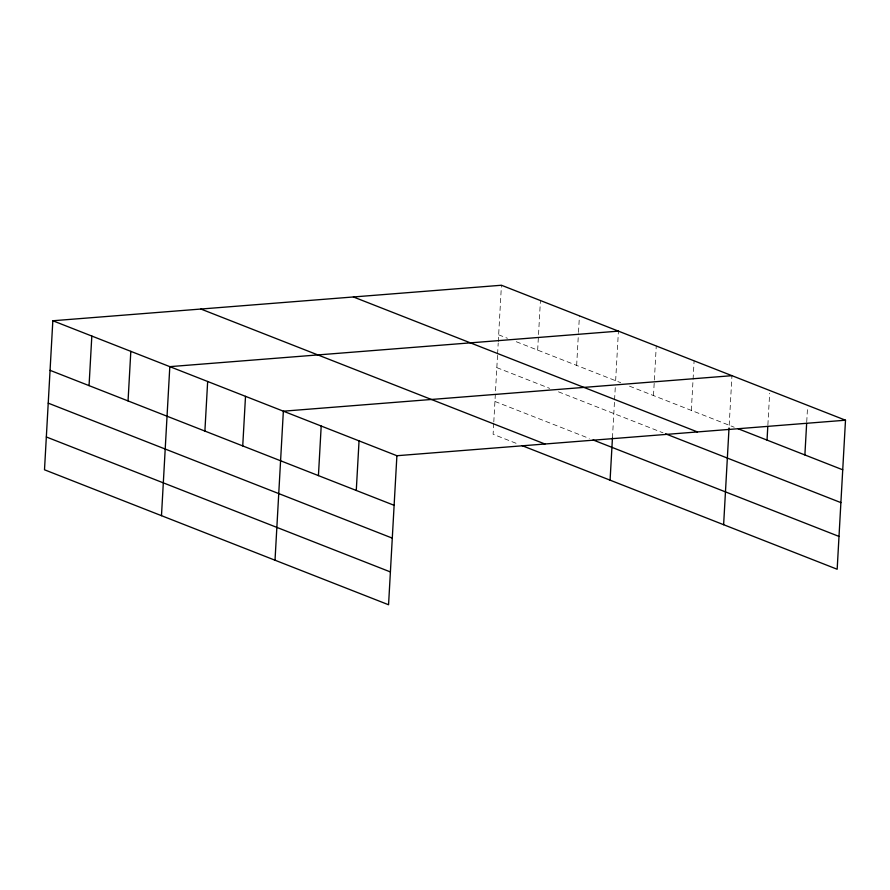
<?xml version="1.0" encoding="UTF-8"?>
<svg xmlns="http://www.w3.org/2000/svg" width="890" height="890" viewBox="0 0 890 890"><rect width="100%" height="100%" fill="white"/><g stroke="black" fill="none" stroke-linecap="round" stroke-linejoin="round"><path stroke-width="0.67" stroke-dasharray="4.45 3.34" d="M493.716 423.329L493.105 434.276L518.258 444.143M493.794 421.96L497.521 355.332M497.599 353.964L498.211 343.028M498.278 341.66L501.437 285.245M537.66 350.115L540.43 300.542M576.653 365.412L578.422 333.739M578.5 332.359L579.423 315.839M612.453 437.88L614.5 401.223M614.578 399.855L615.268 387.551M615.646 380.709L618.417 331.136M653.494 395.56L656.264 345.976M691.341 410.401L694.111 360.828M729.188 425.253L731.958 375.68M767.881 424.953L769.65 393.28M806.729 421.893L807.575 406.752M498.667 334.818L507.467 338.278M516.278 341.727L620.697 382.689M629.519 386.16L734.239 427.233M496.831 367.637L549.664 388.363M558.464 391.822L663.017 432.829M494.94 401.457L589.28 438.459"/><path stroke-width="1.33" d="M52.833 320.756L44.5 469.786L388.563 604.755L396.896 455.724L52.833 320.756L501.437 285.245L845.5 420.214L837.167 569.244L522.041 445.623M89.056 385.626L91.826 336.053M128.049 400.923L130.819 351.35M161.479 515.677L169.812 366.647L618.417 331.136M204.889 431.072L207.659 381.487M242.736 445.912L245.507 396.339M275.021 560.222L283.354 411.191L731.958 375.68M318.431 475.616L321.201 426.032M356.278 490.457L359.048 440.884M610.084 480.166L612.453 437.88M723.626 524.711L729.032 427.99M767.035 440.105L767.803 426.332M804.883 454.946L806.652 423.273M396.896 455.724L845.5 420.214M738.021 428.713L842.73 469.798M353.397 296.96L697.46 431.939M665.531 433.819L840.894 502.616M593.052 439.938L839.003 536.425M200.873 309.03L544.936 444.01M50.062 370.329L394.125 505.309M48.227 403.148L392.29 538.127M46.336 436.968L390.399 571.936"/></g></svg>
